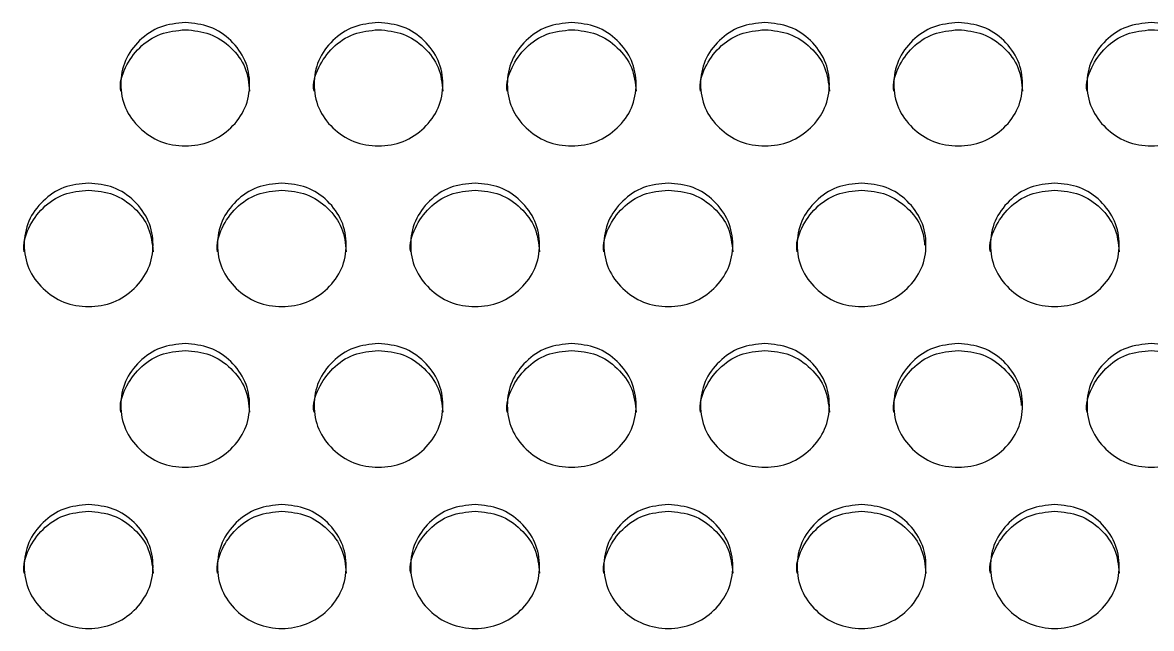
# Model space of a CAD drawing. Header units: millimetres. Extents: x 0.6 to 29.2, y 0.5 to 20.5.
# Drawn here: x 22.9473 to 23.4147, y 11.2075 to 11.4582 of the extents above; entities that cross this region are included whole.
import ezdxf

# ---------------------------------------------------------------- set-up
doc = ezdxf.new("R2010")
doc.units = ezdxf.units.MM

msp = doc.modelspace()

# ---------------------------------------------------------------- linework, layer by layer
for points, knots in [([(22.98802, 11.42976), (22.98802, 11.42976), (22.98735, 11.43304), (22.98957, 11.4399), (22.9953, 11.44817), (23.00417, 11.45423), (23.01118, 11.45492), (23.01468, 11.45527)], [0, 0, 0, 0, 0.000446, 0.250489, 0.500129, 0.749912, 1, 1, 1, 1]), ([(23.01468, 11.4582), (23.01819, 11.45787), (23.02521, 11.45719), (23.03397, 11.45111), (23.04011, 11.44278), (23.04197, 11.43269), (23.04011, 11.42262), (23.03398, 11.41423), (23.02522, 11.40836), (23.01468, 11.40657), (23.00415, 11.40836), (22.99538, 11.41423), (22.98926, 11.42262), (22.9874, 11.4327), (22.98926, 11.44278), (22.99538, 11.45111), (23.00415, 11.45717), (23.01117, 11.45786), (23.01468, 11.4582)], [0, 0, 0, 0, 0.062436, 0.124973, 0.187531, 0.249981, 0.312541, 0.374986, 0.437548, 0.499992, 0.562546, 0.624997, 0.687552, 0.750005, 0.812564, 0.875009, 0.937473, 1, 1, 1, 1]), ([(23.01468, 11.45527), (23.01819, 11.45493), (23.02522, 11.45425), (23.03393, 11.44818), (23.04027, 11.43987), (23.04099, 11.43315), (23.04135, 11.4298)], [0, 0, 0, 0, 0.249955, 0.500263, 0.750581, 1, 1, 1, 1]), ([(23.06802, 11.42976), (23.06802, 11.42976), (23.06735, 11.43304), (23.06957, 11.4399), (23.0753, 11.44817), (23.08417, 11.45423), (23.09118, 11.45492), (23.09468, 11.45527)], [0, 0, 0, 0, 0.000446, 0.250486, 0.50013, 0.749903, 1, 1, 1, 1]), ([(23.09468, 11.4582), (23.09819, 11.45787), (23.10521, 11.45719), (23.11397, 11.45111), (23.12011, 11.44278), (23.12197, 11.43269), (23.12011, 11.42262), (23.11398, 11.41423), (23.10522, 11.40836), (23.09468, 11.40657), (23.08415, 11.40836), (23.07538, 11.41423), (23.06926, 11.42262), (23.0674, 11.4327), (23.06926, 11.44278), (23.07539, 11.45111), (23.08415, 11.45717), (23.09117, 11.45786), (23.09468, 11.4582)], [0, 0, 0, 0, 0.062436, 0.124971, 0.187529, 0.249979, 0.312539, 0.374983, 0.437547, 0.499991, 0.562542, 0.624996, 0.687551, 0.750003, 0.812562, 0.875009, 0.937471, 1, 1, 1, 1]), ([(23.09468, 11.45527), (23.09819, 11.45493), (23.10522, 11.45425), (23.11393, 11.44818), (23.12027, 11.43987), (23.12099, 11.43315), (23.12135, 11.4298)], [0, 0, 0, 0, 0.249957, 0.500258, 0.750578, 1, 1, 1, 1]), ([(23.14802, 11.42976), (23.14802, 11.42976), (23.14735, 11.43304), (23.14957, 11.4399), (23.1553, 11.44817), (23.16417, 11.45423), (23.17118, 11.45492), (23.17468, 11.45527)], [0, 0, 0, 0, 0.0004462, 0.2504893, 0.5001357, 0.7499109, 1, 1, 1, 1]), ([(23.17468, 11.4582), (23.17819, 11.45787), (23.18521, 11.45719), (23.19397, 11.45111), (23.20011, 11.44278), (23.20197, 11.43269), (23.20011, 11.42262), (23.19398, 11.41423), (23.18522, 11.40836), (23.17468, 11.40657), (23.16415, 11.40836), (23.15538, 11.41423), (23.14926, 11.42262), (23.1474, 11.4327), (23.14926, 11.44278), (23.15539, 11.45111), (23.16415, 11.45717), (23.17117, 11.45786), (23.17468, 11.4582)], [0, 0, 0, 0, 0.062438, 0.124974, 0.187531, 0.249982, 0.312541, 0.374985, 0.437549, 0.499993, 0.562546, 0.624998, 0.687553, 0.750005, 0.812564, 0.875011, 0.937473, 1, 1, 1, 1]), ([(23.17468, 11.45527), (23.17819, 11.45493), (23.18522, 11.45425), (23.19393, 11.44818), (23.20027, 11.43987), (23.20099, 11.43315), (23.20135, 11.4298)], [0, 0, 0, 0, 0.249964, 0.500263, 0.75058, 1, 1, 1, 1]), ([(23.22802, 11.42976), (23.22802, 11.42976), (23.22735, 11.43304), (23.22957, 11.4399), (23.2353, 11.44817), (23.24417, 11.45423), (23.25118, 11.45492), (23.25468, 11.45527)], [0, 0, 0, 0, 0.000446, 0.250486, 0.50013, 0.749903, 1, 1, 1, 1]), ([(23.25468, 11.4582), (23.25819, 11.45787), (23.26521, 11.45719), (23.27397, 11.45111), (23.28011, 11.44278), (23.28197, 11.43269), (23.28011, 11.42262), (23.27398, 11.41423), (23.26522, 11.40836), (23.25468, 11.40657), (23.24415, 11.40836), (23.23538, 11.41423), (23.22926, 11.42262), (23.2274, 11.4327), (23.22926, 11.44278), (23.23538, 11.45111), (23.24415, 11.45717), (23.25117, 11.45786), (23.25468, 11.4582)], [0, 0, 0, 0, 0.062436, 0.124973, 0.187531, 0.249981, 0.31254, 0.374985, 0.437549, 0.499993, 0.562544, 0.624997, 0.687551, 0.750003, 0.812562, 0.875009, 0.937471, 1, 1, 1, 1]), ([(23.25468, 11.45527), (23.25819, 11.45493), (23.26522, 11.45425), (23.27393, 11.44818), (23.28027, 11.43987), (23.28099, 11.43315), (23.28135, 11.4298)], [0, 0, 0, 0, 0.249955, 0.500263, 0.750581, 1, 1, 1, 1]), ([(23.30802, 11.42976), (23.30802, 11.42976), (23.30742, 11.43305), (23.30953, 11.4399), (23.31531, 11.44817), (23.32417, 11.45423), (23.33118, 11.45492), (23.33468, 11.45527)], [0, 0, 0, 0, 0.000445, 0.250487, 0.500134, 0.74991, 1, 1, 1, 1]), ([(23.33468, 11.4582), (23.33819, 11.45787), (23.34521, 11.45719), (23.35397, 11.45111), (23.36011, 11.44278), (23.36197, 11.43269), (23.36011, 11.42262), (23.35398, 11.41423), (23.34522, 11.40836), (23.33468, 11.40657), (23.32415, 11.40836), (23.31538, 11.41423), (23.30926, 11.42262), (23.3074, 11.4327), (23.30926, 11.44278), (23.31539, 11.45111), (23.32415, 11.45717), (23.33117, 11.45786), (23.33468, 11.4582)], [0, 0, 0, 0, 0.0624384, 0.1249737, 0.1875312, 0.2499818, 0.3125415, 0.3749855, 0.4375496, 0.4999938, 0.5625447, 0.624998, 0.6875536, 0.7500054, 0.8125642, 0.8750112, 0.9374729, 1, 1, 1, 1]), ([(23.33468, 11.45527), (23.33819, 11.45493), (23.34522, 11.45425), (23.35393, 11.44818), (23.36027, 11.43987), (23.36099, 11.43315), (23.36135, 11.4298)], [0, 0, 0, 0, 0.249964, 0.500263, 0.75058, 1, 1, 1, 1]), ([(23.38802, 11.42976), (23.38802, 11.42976), (23.38735, 11.43304), (23.38957, 11.4399), (23.3953, 11.44817), (23.40417, 11.45423), (23.41118, 11.45492), (23.41468, 11.45527)], [0, 0, 0, 0, 0.000446, 0.250488, 0.500128, 0.749903, 1, 1, 1, 1]), ([(23.41468, 11.4582), (23.41819, 11.45787), (23.42521, 11.45719), (23.43397, 11.45111), (23.44011, 11.44278), (23.44197, 11.43269), (23.44011, 11.42262), (23.43398, 11.41423), (23.42522, 11.40836), (23.41468, 11.40657), (23.40415, 11.40836), (23.39538, 11.41423), (23.38926, 11.42262), (23.3874, 11.4327), (23.38926, 11.44278), (23.39538, 11.45111), (23.40415, 11.45717), (23.41117, 11.45786), (23.41468, 11.4582)], [0, 0, 0, 0, 0.062436, 0.124973, 0.187531, 0.249981, 0.312541, 0.374986, 0.437548, 0.499992, 0.562545, 0.624997, 0.687552, 0.750004, 0.812563, 0.875009, 0.937471, 1, 1, 1, 1]), ([(23.41468, 11.45527), (23.41819, 11.45493), (23.42522, 11.45425), (23.43393, 11.44818), (23.44027, 11.43987), (23.44099, 11.43315), (23.44135, 11.4298)], [0, 0, 0, 0, 0.249955, 0.500263, 0.750581, 1, 1, 1, 1]), ([(22.97468, 11.3918), (22.97819, 11.39146), (22.98521, 11.39078), (22.99397, 11.38469), (23.00011, 11.37635), (23.00197, 11.36624), (23.00011, 11.35616), (22.99398, 11.34775), (22.98522, 11.34187), (22.97468, 11.34008), (22.96415, 11.34187), (22.95538, 11.34775), (22.94926, 11.35615), (22.9474, 11.36625), (22.94926, 11.37635), (22.95539, 11.38469), (22.96415, 11.39076), (22.97117, 11.39145), (22.97468, 11.3918)], [0, 0, 0, 0, 0.062436, 0.124973, 0.18753, 0.24998, 0.312539, 0.374984, 0.437548, 0.499992, 0.562543, 0.624996, 0.687552, 0.750004, 0.812563, 0.875009, 0.937471, 1, 1, 1, 1]), ([(23.05468, 11.3918), (23.05819, 11.39146), (23.06521, 11.39078), (23.07397, 11.38469), (23.08011, 11.37635), (23.08197, 11.36624), (23.08011, 11.35616), (23.07398, 11.34775), (23.06522, 11.34187), (23.05468, 11.34008), (23.04415, 11.34187), (23.03538, 11.34775), (23.02926, 11.35615), (23.0274, 11.36625), (23.02926, 11.37635), (23.03539, 11.38469), (23.04415, 11.39076), (23.05117, 11.39145), (23.05468, 11.3918)], [0, 0, 0, 0, 0.0624385, 0.1249735, 0.1875309, 0.2499816, 0.3125411, 0.3749852, 0.4375494, 0.4999936, 0.5625445, 0.6249978, 0.6875536, 0.7500056, 0.8125647, 0.8750113, 0.9374729, 1, 1, 1, 1]), ([(23.13468, 11.3918), (23.13819, 11.39146), (23.14521, 11.39078), (23.15397, 11.38469), (23.16011, 11.37635), (23.16197, 11.36624), (23.16011, 11.35616), (23.15398, 11.34775), (23.14522, 11.34187), (23.13468, 11.34008), (23.12415, 11.34187), (23.11538, 11.34775), (23.10926, 11.35615), (23.1074, 11.36625), (23.10926, 11.37635), (23.11538, 11.38469), (23.12415, 11.39076), (23.13117, 11.39145), (23.13468, 11.3918)], [0, 0, 0, 0, 0.062436, 0.124973, 0.18753, 0.24998, 0.312539, 0.374985, 0.437549, 0.499991, 0.562544, 0.624997, 0.687551, 0.750004, 0.812563, 0.875009, 0.937471, 1, 1, 1, 1]), ([(23.21468, 11.3918), (23.21819, 11.39146), (23.22521, 11.39078), (23.23397, 11.38469), (23.24011, 11.37635), (23.24197, 11.36624), (23.24011, 11.35616), (23.23398, 11.34775), (23.22522, 11.34187), (23.21468, 11.34008), (23.20415, 11.34187), (23.19538, 11.34775), (23.18926, 11.35615), (23.1874, 11.36625), (23.18926, 11.37635), (23.19539, 11.38469), (23.20415, 11.39076), (23.21117, 11.39145), (23.21468, 11.3918)], [0, 0, 0, 0, 0.062436, 0.124971, 0.187529, 0.249979, 0.312539, 0.374983, 0.437547, 0.499991, 0.562542, 0.624995, 0.687551, 0.750003, 0.812562, 0.875009, 0.937471, 1, 1, 1, 1]), ([(23.29468, 11.3918), (23.29819, 11.39146), (23.30521, 11.39078), (23.31397, 11.38469), (23.32011, 11.37635), (23.32197, 11.36624), (23.32011, 11.35616), (23.31398, 11.34775), (23.30522, 11.34187), (23.29468, 11.34008), (23.28415, 11.34187), (23.27538, 11.34775), (23.26926, 11.35615), (23.2674, 11.36625), (23.26926, 11.37635), (23.27538, 11.38469), (23.28415, 11.39076), (23.29117, 11.39145), (23.29468, 11.3918)], [0, 0, 0, 0, 0.062436, 0.124973, 0.18753, 0.249981, 0.31254, 0.374986, 0.437548, 0.499992, 0.562545, 0.624997, 0.687552, 0.750005, 0.812564, 0.875009, 0.937473, 1, 1, 1, 1]), ([(23.37468, 11.3918), (23.37819, 11.39146), (23.38521, 11.39078), (23.39397, 11.38469), (23.40011, 11.37635), (23.40197, 11.36624), (23.40011, 11.35616), (23.39398, 11.34775), (23.38522, 11.34187), (23.37468, 11.34008), (23.36415, 11.34187), (23.35538, 11.34775), (23.34926, 11.35615), (23.3474, 11.36625), (23.34926, 11.37635), (23.35539, 11.38469), (23.36415, 11.39076), (23.37117, 11.39145), (23.37468, 11.3918)], [0, 0, 0, 0, 0.062436, 0.124971, 0.18753, 0.24998, 0.312539, 0.374983, 0.437548, 0.499992, 0.562543, 0.624996, 0.687552, 0.750003, 0.812563, 0.875009, 0.937471, 1, 1, 1, 1]), ([(22.94802, 11.36336), (22.94802, 11.36336), (22.94735, 11.36664), (22.94957, 11.37352), (22.9553, 11.3818), (22.96417, 11.38787), (22.97118, 11.38856), (22.97468, 11.38891)], [0, 0, 0, 0, 0.000446, 0.250486, 0.500131, 0.749904, 1, 1, 1, 1]), ([(22.97468, 11.38891), (22.97819, 11.38857), (22.98522, 11.38789), (22.99393, 11.38181), (23.00027, 11.37348), (23.00099, 11.36676), (23.00135, 11.3634)], [0, 0, 0, 0, 0.249956, 0.500263, 0.750583, 1, 1, 1, 1]), ([(23.02802, 11.36336), (23.02802, 11.36336), (23.02742, 11.36665), (23.02953, 11.37352), (23.03531, 11.3818), (23.04417, 11.38787), (23.05118, 11.38856), (23.05468, 11.38891)], [0, 0, 0, 0, 0.000445, 0.250488, 0.500135, 0.74991, 1, 1, 1, 1]), ([(23.05468, 11.38891), (23.05819, 11.38857), (23.06522, 11.38789), (23.07393, 11.38181), (23.08027, 11.37348), (23.08099, 11.36676), (23.08135, 11.3634)], [0, 0, 0, 0, 0.249964, 0.500263, 0.750582, 1, 1, 1, 1]), ([(23.10802, 11.36336), (23.10802, 11.36336), (23.10735, 11.36664), (23.10957, 11.37352), (23.1153, 11.3818), (23.12417, 11.38787), (23.13118, 11.38856), (23.13468, 11.38891)], [0, 0, 0, 0, 0.000446, 0.250486, 0.500131, 0.749904, 1, 1, 1, 1]), ([(23.13468, 11.38891), (23.13819, 11.38857), (23.14522, 11.38789), (23.15393, 11.38181), (23.16027, 11.37348), (23.16099, 11.36676), (23.16135, 11.3634)], [0, 0, 0, 0, 0.249956, 0.500263, 0.750583, 1, 1, 1, 1]), ([(23.18802, 11.36336), (23.18802, 11.36336), (23.18742, 11.36665), (23.18953, 11.37352), (23.19531, 11.3818), (23.20417, 11.38787), (23.21118, 11.38856), (23.21468, 11.38891)], [0, 0, 0, 0, 0.000445, 0.250485, 0.50013, 0.749903, 1, 1, 1, 1]), ([(23.21468, 11.38891), (23.21819, 11.38857), (23.22522, 11.38789), (23.23393, 11.38181), (23.24027, 11.37348), (23.24099, 11.36676), (23.24135, 11.3634)], [0, 0, 0, 0, 0.249957, 0.500258, 0.75058, 1, 1, 1, 1]), ([(23.26802, 11.36336), (23.26802, 11.36336), (23.26735, 11.36664), (23.26957, 11.37352), (23.2753, 11.3818), (23.28417, 11.38787), (23.29118, 11.38856), (23.29468, 11.38891)], [0, 0, 0, 0, 0.000446, 0.25049, 0.50013, 0.749912, 1, 1, 1, 1]), ([(23.29468, 11.38891), (23.2982, 11.38857), (23.30523, 11.38789), (23.31389, 11.3818), (23.31982, 11.37431), (23.32051, 11.36855), (23.3208, 11.36615)], [0, 0, 0, 0, 0.268804, 0.537986, 0.807182, 1, 1, 1, 1]), ([(23.34802, 11.36336), (23.34802, 11.36336), (23.34735, 11.36664), (23.34957, 11.37352), (23.3553, 11.3818), (23.36417, 11.38787), (23.37118, 11.38856), (23.37468, 11.38891)], [0, 0, 0, 0, 0.000446, 0.250486, 0.500131, 0.749904, 1, 1, 1, 1]), ([(23.37468, 11.38891), (23.37819, 11.38857), (23.38522, 11.38789), (23.39393, 11.38181), (23.40027, 11.37348), (23.40099, 11.36676), (23.40135, 11.3634)], [0, 0, 0, 0, 0.249956, 0.500256, 0.750582, 1, 1, 1, 1]), ([(23.01468, 11.32538), (23.01819, 11.32504), (23.02521, 11.32436), (23.03397, 11.31827), (23.04011, 11.30991), (23.04197, 11.29979), (23.04011, 11.28969), (23.03398, 11.28127), (23.02522, 11.27538), (23.01468, 11.27359), (23.00415, 11.27538), (22.99538, 11.28127), (22.98926, 11.28968), (22.9874, 11.29979), (22.98926, 11.30991), (22.99538, 11.31826), (23.00415, 11.32434), (23.01117, 11.32503), (23.01468, 11.32538)], [0, 0, 0, 0, 0.062436, 0.124973, 0.187531, 0.249981, 0.312541, 0.374986, 0.437548, 0.499992, 0.562545, 0.624997, 0.687553, 0.750004, 0.812564, 0.875009, 0.937473, 1, 1, 1, 1]), ([(23.09468, 11.32538), (23.09819, 11.32504), (23.10521, 11.32436), (23.11397, 11.31827), (23.12011, 11.30991), (23.12197, 11.29979), (23.12011, 11.28969), (23.11398, 11.28127), (23.10522, 11.27538), (23.09468, 11.27359), (23.08415, 11.27538), (23.07538, 11.28127), (23.06926, 11.28968), (23.0674, 11.29979), (23.06926, 11.30991), (23.07539, 11.31826), (23.08415, 11.32434), (23.09117, 11.32503), (23.09468, 11.32538)], [0, 0, 0, 0, 0.062436, 0.124971, 0.187529, 0.249979, 0.312539, 0.374983, 0.437547, 0.499991, 0.562542, 0.624995, 0.687552, 0.750003, 0.812562, 0.875009, 0.937471, 1, 1, 1, 1]), ([(23.17468, 11.32538), (23.17819, 11.32504), (23.18521, 11.32436), (23.19397, 11.31827), (23.20011, 11.30991), (23.20197, 11.29979), (23.20011, 11.28969), (23.19398, 11.28127), (23.18522, 11.27538), (23.17468, 11.27359), (23.16415, 11.27538), (23.15538, 11.28127), (23.14926, 11.28968), (23.1474, 11.29979), (23.14926, 11.30991), (23.15539, 11.31826), (23.16415, 11.32434), (23.17117, 11.32503), (23.17468, 11.32538)], [0, 0, 0, 0, 0.062438, 0.124973, 0.187531, 0.249981, 0.312541, 0.374985, 0.437549, 0.499993, 0.562546, 0.624997, 0.687553, 0.750005, 0.812565, 0.875011, 0.937473, 1, 1, 1, 1]), ([(23.25468, 11.32538), (23.25819, 11.32504), (23.26521, 11.32436), (23.27397, 11.31827), (23.28011, 11.30991), (23.28197, 11.29979), (23.28011, 11.28969), (23.27398, 11.28127), (23.26522, 11.27538), (23.25468, 11.27359), (23.24415, 11.27538), (23.23538, 11.28127), (23.22926, 11.28968), (23.2274, 11.29979), (23.22926, 11.30991), (23.23538, 11.31826), (23.24415, 11.32434), (23.25117, 11.32503), (23.25468, 11.32538)], [0, 0, 0, 0, 0.062436, 0.124973, 0.18753, 0.24998, 0.31254, 0.374985, 0.437549, 0.499993, 0.562544, 0.624997, 0.687552, 0.750003, 0.812562, 0.875009, 0.937471, 1, 1, 1, 1]), ([(23.33468, 11.32538), (23.33819, 11.32504), (23.34521, 11.32436), (23.35397, 11.31827), (23.36011, 11.30991), (23.36197, 11.29979), (23.36011, 11.28969), (23.35398, 11.28127), (23.34522, 11.27538), (23.33468, 11.27359), (23.32415, 11.27538), (23.31538, 11.28127), (23.30926, 11.28968), (23.3074, 11.29979), (23.30926, 11.30991), (23.31539, 11.31826), (23.32415, 11.32434), (23.33117, 11.32503), (23.33468, 11.32538)], [0, 0, 0, 0, 0.0624384, 0.1249736, 0.1875311, 0.2499815, 0.3125414, 0.3749852, 0.4375495, 0.4999937, 0.5625446, 0.6249978, 0.6875539, 0.7500052, 0.8125645, 0.8750112, 0.937473, 1, 1, 1, 1]), ([(23.41468, 11.32538), (23.41819, 11.32504), (23.42521, 11.32436), (23.43397, 11.31827), (23.44011, 11.30991), (23.44197, 11.29979), (23.44011, 11.28969), (23.43398, 11.28127), (23.42522, 11.27538), (23.41468, 11.27359), (23.40415, 11.27538), (23.39538, 11.28127), (23.38926, 11.28968), (23.3874, 11.29979), (23.38926, 11.30991), (23.39538, 11.31826), (23.40415, 11.32434), (23.41117, 11.32503), (23.41468, 11.32538)], [0, 0, 0, 0, 0.062436, 0.124973, 0.18753, 0.249981, 0.312541, 0.374986, 0.437548, 0.499992, 0.562545, 0.624996, 0.687552, 0.750004, 0.812564, 0.875009, 0.937471, 1, 1, 1, 1]), ([(22.98802, 11.29695), (22.98802, 11.29696), (22.98735, 11.30024), (22.98957, 11.30713), (22.9953, 11.31542), (23.00417, 11.32151), (23.01118, 11.3222), (23.01468, 11.32255)], [0, 0, 0, 0, 0.000446, 0.250488, 0.500129, 0.749912, 1, 1, 1, 1]), ([(23.01468, 11.32255), (23.01819, 11.32221), (23.02522, 11.32152), (23.03393, 11.31544), (23.04027, 11.30709), (23.04099, 11.30036), (23.04135, 11.297)], [0, 0, 0, 0, 0.249956, 0.500263, 0.750582, 1, 1, 1, 1]), ([(23.06802, 11.29695), (23.06802, 11.29696), (23.06735, 11.30024), (23.06957, 11.30713), (23.0753, 11.31542), (23.08417, 11.32151), (23.09118, 11.3222), (23.09468, 11.32255)], [0, 0, 0, 0, 0.000446, 0.250485, 0.50013, 0.749904, 1, 1, 1, 1]), ([(23.09468, 11.32255), (23.09819, 11.32221), (23.10522, 11.32152), (23.11393, 11.31544), (23.12027, 11.30709), (23.12099, 11.30036), (23.12135, 11.297)], [0, 0, 0, 0, 0.2499573, 0.5002586, 0.7505788, 1, 1, 1, 1]), ([(23.14802, 11.29695), (23.14802, 11.29696), (23.14735, 11.30024), (23.14957, 11.30713), (23.1553, 11.31542), (23.16417, 11.32151), (23.17118, 11.3222), (23.17468, 11.32255)], [0, 0, 0, 0, 0.000446, 0.250488, 0.500135, 0.749911, 1, 1, 1, 1]), ([(23.17468, 11.32255), (23.17819, 11.32221), (23.18522, 11.32152), (23.19393, 11.31544), (23.20027, 11.30709), (23.20099, 11.30036), (23.20135, 11.297)], [0, 0, 0, 0, 0.249964, 0.500263, 0.750581, 1, 1, 1, 1]), ([(23.22802, 11.29695), (23.22802, 11.29696), (23.22735, 11.30024), (23.22957, 11.30713), (23.2353, 11.31542), (23.24417, 11.32151), (23.25118, 11.3222), (23.25468, 11.32255)], [0, 0, 0, 0, 0.000446, 0.250485, 0.50013, 0.749904, 1, 1, 1, 1]), ([(23.25468, 11.32255), (23.25819, 11.32221), (23.26522, 11.32152), (23.27393, 11.31544), (23.28027, 11.30709), (23.28099, 11.30036), (23.28135, 11.297)], [0, 0, 0, 0, 0.249956, 0.500263, 0.750582, 1, 1, 1, 1]), ([(23.30802, 11.29695), (23.30802, 11.29696), (23.30742, 11.30025), (23.30953, 11.30713), (23.31531, 11.31542), (23.32417, 11.32151), (23.33118, 11.3222), (23.33468, 11.32255)], [0, 0, 0, 0, 0.000444, 0.250486, 0.500134, 0.74991, 1, 1, 1, 1]), ([(23.33468, 11.32255), (23.3382, 11.32221), (23.34523, 11.32153), (23.35389, 11.31542), (23.35982, 11.3079), (23.36052, 11.30212), (23.36081, 11.2997)], [0, 0, 0, 0, 0.268432, 0.537223, 0.806035, 1, 1, 1, 1]), ([(23.38802, 11.29695), (23.38802, 11.29696), (23.38735, 11.30024), (23.38957, 11.30713), (23.3953, 11.31542), (23.40417, 11.32151), (23.41118, 11.3222), (23.41468, 11.32255)], [0, 0, 0, 0, 0.0004456, 0.2504874, 0.5001281, 0.7499029, 1, 1, 1, 1]), ([(23.41468, 11.32255), (23.4182, 11.32221), (23.42523, 11.32153), (23.43389, 11.31542), (23.43982, 11.3079), (23.44052, 11.30212), (23.44081, 11.2997)], [0, 0, 0, 0, 0.268422, 0.537222, 0.806035, 1, 1, 1, 1]), ([(22.97468, 11.25877), (22.97819, 11.25842), (22.98521, 11.25774), (22.99397, 11.25164), (23.00011, 11.24327), (23.00197, 11.23313), (23.00011, 11.22302), (22.99398, 11.21458), (22.98522, 11.20869), (22.97468, 11.2069), (22.96415, 11.20869), (22.95538, 11.21459), (22.94926, 11.22301), (22.9474, 11.23314), (22.94926, 11.24327), (22.95539, 11.25164), (22.96415, 11.25772), (22.97117, 11.25842), (22.97468, 11.25877)], [0, 0, 0, 0, 0.062436, 0.124973, 0.18753, 0.24998, 0.31254, 0.374985, 0.437549, 0.499993, 0.562544, 0.624997, 0.687552, 0.750004, 0.812563, 0.875009, 0.937471, 1, 1, 1, 1]), ([(23.05468, 11.25877), (23.05819, 11.25842), (23.06521, 11.25774), (23.07397, 11.25164), (23.08011, 11.24327), (23.08197, 11.23313), (23.08011, 11.22302), (23.07398, 11.21458), (23.06522, 11.20869), (23.05468, 11.2069), (23.04415, 11.20869), (23.03538, 11.21459), (23.02926, 11.22301), (23.0274, 11.23314), (23.02926, 11.24327), (23.03539, 11.25164), (23.04415, 11.25772), (23.05117, 11.25842), (23.05468, 11.25877)], [0, 0, 0, 0, 0.062438, 0.124974, 0.187531, 0.249982, 0.312542, 0.374986, 0.43755, 0.499994, 0.562545, 0.624998, 0.687554, 0.750006, 0.812565, 0.875011, 0.937473, 1, 1, 1, 1]), ([(23.13468, 11.25877), (23.13819, 11.25842), (23.14521, 11.25774), (23.15397, 11.25164), (23.16011, 11.24327), (23.16197, 11.23313), (23.16011, 11.22302), (23.15398, 11.21458), (23.14522, 11.20869), (23.13468, 11.2069), (23.12415, 11.20869), (23.11538, 11.21459), (23.10926, 11.22301), (23.1074, 11.23314), (23.10926, 11.24327), (23.11538, 11.25164), (23.12415, 11.25772), (23.13117, 11.25842), (23.13468, 11.25877)], [0, 0, 0, 0, 0.0624359, 0.1249729, 0.1875304, 0.2499803, 0.3125399, 0.3749852, 0.4375492, 0.499991, 0.5625442, 0.6249973, 0.6875515, 0.7500036, 0.8125626, 0.875009, 0.9374707, 1, 1, 1, 1]), ([(23.21468, 11.25877), (23.21819, 11.25842), (23.22521, 11.25774), (23.23397, 11.25164), (23.24011, 11.24327), (23.24197, 11.23313), (23.24011, 11.22302), (23.23398, 11.21458), (23.22522, 11.20869), (23.21468, 11.2069), (23.20415, 11.20869), (23.19538, 11.21459), (23.18926, 11.22301), (23.1874, 11.23314), (23.18926, 11.24327), (23.19539, 11.25164), (23.20415, 11.25772), (23.21117, 11.25842), (23.21468, 11.25877)], [0, 0, 0, 0, 0.062436, 0.124971, 0.187529, 0.249979, 0.312539, 0.374983, 0.437547, 0.499992, 0.562543, 0.624996, 0.687551, 0.750003, 0.812562, 0.875009, 0.937471, 1, 1, 1, 1]), ([(23.29468, 11.25877), (23.29819, 11.25842), (23.30521, 11.25774), (23.31397, 11.25164), (23.32011, 11.24327), (23.32197, 11.23313), (23.32011, 11.22302), (23.31398, 11.21458), (23.30522, 11.20869), (23.29468, 11.2069), (23.28415, 11.20869), (23.27538, 11.21459), (23.26926, 11.22301), (23.2674, 11.23314), (23.26926, 11.24327), (23.27538, 11.25164), (23.28415, 11.25772), (23.29117, 11.25842), (23.29468, 11.25877)], [0, 0, 0, 0, 0.062436, 0.124973, 0.187531, 0.249981, 0.312541, 0.374986, 0.437548, 0.499993, 0.562546, 0.624997, 0.687553, 0.750005, 0.812564, 0.875009, 0.937473, 1, 1, 1, 1]), ([(23.37468, 11.25877), (23.37819, 11.25842), (23.38521, 11.25774), (23.39397, 11.25164), (23.40011, 11.24327), (23.40197, 11.23313), (23.40011, 11.22302), (23.39398, 11.21458), (23.38522, 11.20869), (23.37468, 11.2069), (23.36415, 11.20869), (23.35538, 11.21459), (23.34926, 11.22301), (23.3474, 11.23314), (23.34926, 11.24327), (23.35539, 11.25164), (23.36415, 11.25772), (23.37117, 11.25842), (23.37468, 11.25877)], [0, 0, 0, 0, 0.062436, 0.124971, 0.18753, 0.24998, 0.31254, 0.374984, 0.437548, 0.499992, 0.562543, 0.624996, 0.687552, 0.750003, 0.812562, 0.875009, 0.937471, 1, 1, 1, 1]), ([(22.94802, 11.23035), (22.94802, 11.23036), (22.94735, 11.23364), (22.94957, 11.24054), (22.9553, 11.24885), (22.96417, 11.25494), (22.97118, 11.25563), (22.97468, 11.25598)], [0, 0, 0, 0, 0.000444, 0.250487, 0.500131, 0.749903, 1, 1, 1, 1]), ([(22.97468, 11.25598), (22.97819, 11.25564), (22.98522, 11.25496), (22.99393, 11.24886), (23.00027, 11.2405), (23.00099, 11.23376), (23.00135, 11.23039)], [0, 0, 0, 0, 0.249955, 0.500263, 0.750582, 1, 1, 1, 1]), ([(23.02802, 11.23035), (23.02802, 11.23036), (23.02742, 11.23365), (23.02954, 11.24054), (23.03531, 11.24885), (23.04417, 11.25494), (23.05118, 11.25563), (23.05468, 11.25598)], [0, 0, 0, 0, 0.000443, 0.250488, 0.500135, 0.74991, 1, 1, 1, 1]), ([(23.05468, 11.25598), (23.05819, 11.25564), (23.06522, 11.25496), (23.07393, 11.24886), (23.08027, 11.2405), (23.08099, 11.23376), (23.08135, 11.23039)], [0, 0, 0, 0, 0.249964, 0.500262, 0.750581, 1, 1, 1, 1]), ([(23.10802, 11.23035), (23.10802, 11.23036), (23.10735, 11.23364), (23.10957, 11.24054), (23.1153, 11.24885), (23.12417, 11.25494), (23.13118, 11.25563), (23.13468, 11.25598)], [0, 0, 0, 0, 0.000444, 0.250487, 0.500131, 0.749903, 1, 1, 1, 1]), ([(23.13468, 11.25598), (23.13819, 11.25564), (23.14522, 11.25496), (23.15393, 11.24886), (23.16027, 11.2405), (23.16099, 11.23376), (23.16135, 11.23039)], [0, 0, 0, 0, 0.249955, 0.500263, 0.750582, 1, 1, 1, 1]), ([(23.18802, 11.23035), (23.18802, 11.23036), (23.18742, 11.23365), (23.18954, 11.24054), (23.19531, 11.24885), (23.20417, 11.25494), (23.21118, 11.25563), (23.21468, 11.25598)], [0, 0, 0, 0, 0.000443, 0.250485, 0.50013, 0.749903, 1, 1, 1, 1]), ([(23.21468, 11.25598), (23.21819, 11.25564), (23.22522, 11.25496), (23.23393, 11.24886), (23.24027, 11.2405), (23.24099, 11.23376), (23.24135, 11.23039)], [0, 0, 0, 0, 0.249957, 0.500258, 0.750578, 1, 1, 1, 1]), ([(23.26802, 11.23035), (23.26802, 11.23036), (23.26734, 11.23364), (23.26957, 11.24054), (23.2753, 11.24885), (23.28417, 11.25494), (23.29118, 11.25563), (23.29468, 11.25598)], [0, 0, 0, 0, 0.000444, 0.25049, 0.50013, 0.749912, 1, 1, 1, 1]), ([(23.29468, 11.25598), (23.29819, 11.25564), (23.30522, 11.25496), (23.31393, 11.24886), (23.32027, 11.2405), (23.32099, 11.23376), (23.32135, 11.23039)], [0, 0, 0, 0, 0.249955, 0.500263, 0.750582, 1, 1, 1, 1]), ([(23.34802, 11.23035), (23.34802, 11.23036), (23.34735, 11.23364), (23.34957, 11.24054), (23.3553, 11.24885), (23.36417, 11.25494), (23.37118, 11.25563), (23.37468, 11.25598)], [0, 0, 0, 0, 0.000444, 0.250487, 0.500131, 0.749903, 1, 1, 1, 1]), ([(23.37468, 11.25598), (23.37819, 11.25564), (23.38522, 11.25496), (23.39393, 11.24886), (23.40027, 11.2405), (23.40099, 11.23376), (23.40135, 11.23039)], [0, 0, 0, 0, 0.249956, 0.500256, 0.750581, 1, 1, 1, 1])]:
    msp.add_open_spline(points, degree=3, knots=knots)

doc.saveas('drawing.dxf')
